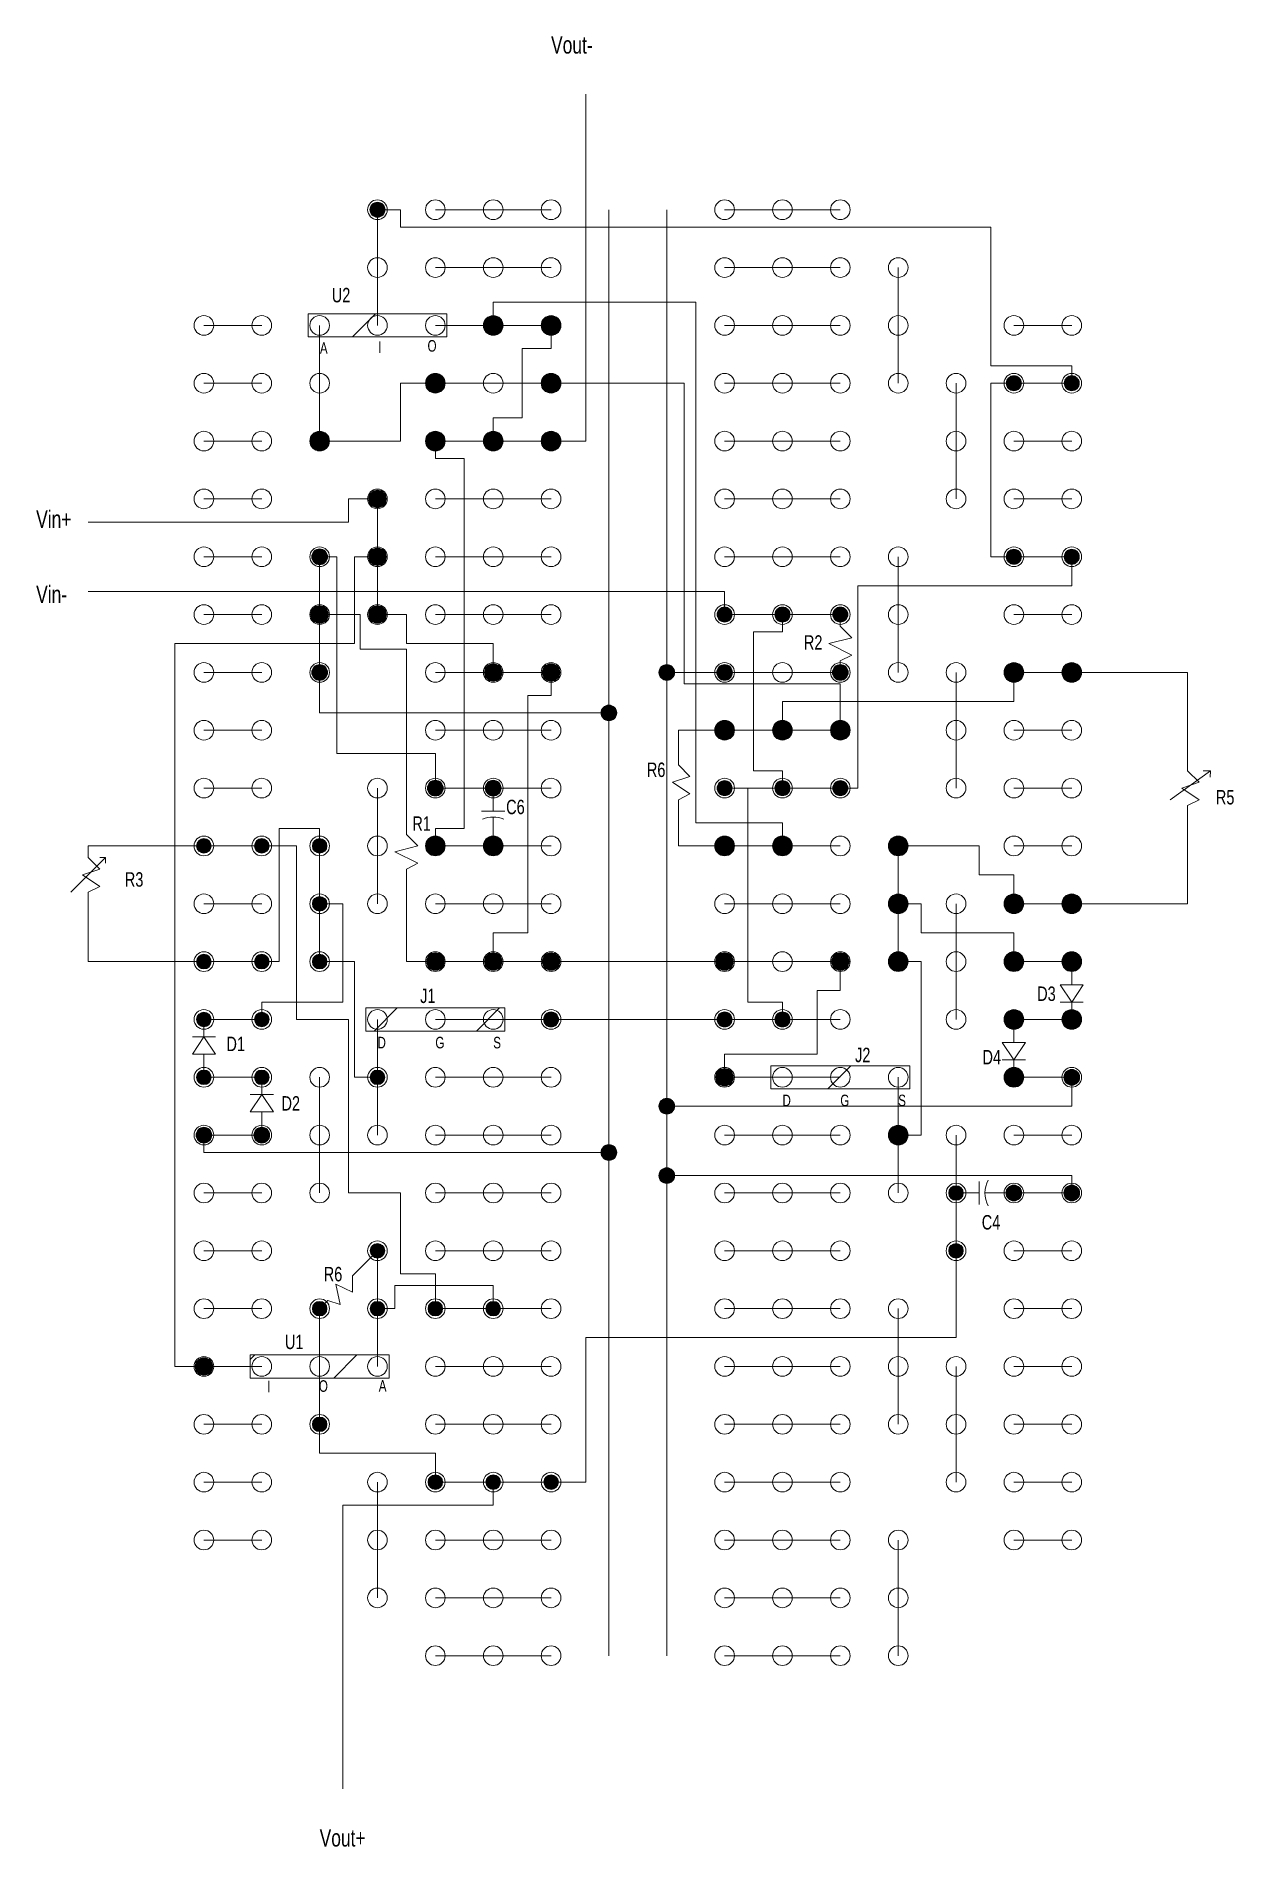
# Model space of a CAD drawing. Header units: inches. Extents: x -0.79 to 1.28, y -3.03 to 0.1.
import ezdxf

# ---------------------------------------------------------------- set-up
doc = ezdxf.new("R2010")
doc.units = ezdxf.units.IN
doc.layers.get('0').update_dxf_attribs({"linetype": 'CONTINUOUS', "lineweight": 0})
for name, color, linetype, lineweight in [('Ground', 8, 'CONTINUOUS', 13), ('PC Board', 9, 'CONTINUOUS', 0), ('V+', 5, 'CONTINUOUS', 13), ('V+ in (unregulated)', 1, 'CONTINUOUS', 0), ('V-', 3, 'CONTINUOUS', 0), ('V- in (unregulated)', 1, 'CONTINUOUS', 13)]:
    doc.layers.add(name, color=color, linetype=linetype, lineweight=lineweight)
doc.styles.get("Standard").update_dxf_attribs({"font": 'txt', "width": 0.75})
pattern_1 = [(45, (0, 0), (-0.08839, 0.08839), [])]

# ---------------------------------------------------------------- blocks, each defined once
blk = doc.blocks.new('PC Board')
for p, q in [((0, 0), (0, -0.2)), ((0.1, 0), (0.3, 0)), ((0.4, 0), (0.4, -2.5)), ((0.5, 0), (0.5, -2.5)), ((0.6, 0), (0.8, 0)), ((0.1, -0.1), (0.3, -0.1)), ((0.6, -0.1), (0.8, -0.1)), ((0.9, -0.1), (0.9, -0.3)), ((-0.3, -0.2), (-0.2, -0.2)), ((-0.1, -0.2), (-0.1, -0.4)), ((0.1, -0.2), (0.3, -0.2)), ((0.6, -0.2), (0.8, -0.2)), ((1.1, -0.2), (1.2, -0.2)), ((-0.3, -0.3), (-0.2, -0.3)), ((0.1, -0.3), (0.3, -0.3)), ((0.6, -0.3), (0.8, -0.3)), ((1, -0.3), (1, -0.5)), ((1.1, -0.3), (1.2, -0.3)), ((-0.3, -0.4), (-0.2, -0.4)), ((0.1, -0.4), (0.3, -0.4)), ((0.6, -0.4), (0.8, -0.4)), ((1.1, -0.4), (1.2, -0.4)), ((-0.3, -0.5), (-0.2, -0.5)), ((0, -0.5), (0, -0.7)), ((0.1, -0.5), (0.3, -0.5)), ((0.6, -0.5), (0.8, -0.5)), ((1.1, -0.5), (1.2, -0.5)), ((-0.3, -0.6), (-0.2, -0.6)), ((-0.1, -0.6), (-0.1, -0.8)), ((0.1, -0.6), (0.3, -0.6)), ((0.6, -0.6), (0.8, -0.6)), ((0.9, -0.6), (0.9, -0.8)), ((1.1, -0.6), (1.2, -0.6)), ((-0.3, -0.7), (-0.2, -0.7)), ((0.1, -0.7), (0.3, -0.7)), ((0.6, -0.7), (0.8, -0.7)), ((1.1, -0.7), (1.2, -0.7)), ((-0.3, -0.8), (-0.2, -0.8)), ((0.1, -0.8), (0.3, -0.8)), ((0.6, -0.8), (0.8, -0.8)), ((1, -0.8), (1, -1)), ((1.1, -0.8), (1.2, -0.8)), ((-0.3, -0.9), (-0.2, -0.9)), ((0.1, -0.9), (0.3, -0.9)), ((0.6, -0.9), (0.8, -0.9)), ((1.1, -0.9), (1.2, -0.9)), ((-0.3, -1), (-0.2, -1)), ((0, -1), (0, -1.2)), ((0.1, -1), (0.3, -1)), ((0.6, -1), (0.8, -1)), ((1.1, -1), (1.2, -1)), ((-0.3, -1.1), (-0.2, -1.1)), ((-0.1, -1.1), (-0.1, -1.3)), ((0.1, -1.1), (0.3, -1.1)), ((0.6, -1.1), (0.8, -1.1)), ((0.9, -1.1), (0.9, -1.3)), ((1.1, -1.1), (1.2, -1.1)), ((-0.3, -1.2), (-0.2, -1.2)), ((0.1, -1.2), (0.3, -1.2)), ((0.6, -1.2), (0.8, -1.2)), ((1, -1.2), (1, -1.4)), ((1.1, -1.2), (1.2, -1.2)), ((-0.3, -1.3), (-0.2, -1.3)), ((0.1, -1.3), (0.3, -1.3)), ((0.6, -1.3), (0.8, -1.3)), ((1.1, -1.3), (1.2, -1.3)), ((-0.3, -1.4), (-0.2, -1.4)), ((0, -1.4), (0, -1.6)), ((0.1, -1.4), (0.3, -1.4)), ((0.6, -1.4), (0.8, -1.4)), ((1.1, -1.4), (1.2, -1.4)), ((-0.3, -1.5), (-0.2, -1.5)), ((-0.1, -1.5), (-0.1, -1.7)), ((0.1, -1.5), (0.3, -1.5)), ((0.6, -1.5), (0.8, -1.5)), ((0.9, -1.5), (0.9, -1.7)), ((1.1, -1.5), (1.2, -1.5)), ((-0.3, -1.6), (-0.2, -1.6)), ((0.1, -1.6), (0.3, -1.6)), ((0.6, -1.6), (0.8, -1.6)), ((1, -1.6), (1, -1.8)), ((1.1, -1.6), (1.2, -1.6)), ((-0.3, -1.7), (-0.2, -1.7)), ((0.1, -1.7), (0.3, -1.7)), ((0.6, -1.7), (0.8, -1.7)), ((1.1, -1.7), (1.2, -1.7)), ((-0.3, -1.8), (-0.2, -1.8)), ((0, -1.8), (0, -2)), ((0.1, -1.8), (0.3, -1.8)), ((0.6, -1.8), (0.8, -1.8)), ((1.1, -1.8), (1.2, -1.8)), ((-0.3, -1.9), (-0.2, -1.9)), ((-0.1, -1.9), (-0.1, -2.1)), ((0.1, -1.9), (0.3, -1.9)), ((0.6, -1.9), (0.8, -1.9)), ((0.9, -1.9), (0.9, -2.1)), ((1.1, -1.9), (1.2, -1.9)), ((-0.3, -2), (-0.2, -2)), ((0.1, -2), (0.3, -2)), ((0.6, -2), (0.8, -2)), ((1, -2), (1, -2.2)), ((1.1, -2), (1.2, -2)), ((-0.3, -2.1), (-0.2, -2.1)), ((0.1, -2.1), (0.3, -2.1)), ((0.6, -2.1), (0.8, -2.1)), ((1.1, -2.1), (1.2, -2.1)), ((-0.3, -2.2), (-0.2, -2.2)), ((0, -2.2), (0, -2.4)), ((0.1, -2.2), (0.3, -2.2)), ((0.6, -2.2), (0.8, -2.2)), ((1.1, -2.2), (1.2, -2.2)), ((-0.3, -2.3), (-0.2, -2.3)), ((0.1, -2.3), (0.3, -2.3)), ((0.6, -2.3), (0.8, -2.3)), ((0.9, -2.3), (0.9, -2.5)), ((1.1, -2.3), (1.2, -2.3)), ((0.1, -2.4), (0.3, -2.4)), ((0.6, -2.4), (0.8, -2.4)), ((0.1, -2.5), (0.3, -2.5)), ((0.6, -2.5), (0.8, -2.5))]:
    blk.add_line(p, q)
for centre in [(0, 0), (0.1, 0), (0.1, 0), (0.1, 0), (0.2, 0), (0.2, 0), (0.2, 0), (0.3, 0), (0.3, 0), (0.3, 0), (0.6, 0), (0.6, 0), (0.6, 0), (0.7, 0), (0.7, 0), (0.7, 0), (0.8, 0), (0.8, 0), (0.8, 0), (0, -0.1), (0.1, -0.1), (0.2, -0.1), (0.3, -0.1), (0.6, -0.1), (0.7, -0.1), (0.8, -0.1), (0.9, -0.1), (-0.3, -0.2), (-0.2, -0.2), (-0.1, -0.2), (0, -0.2), (0.1, -0.2), (0.2, -0.2), (0.3, -0.2), (0.6, -0.2), (0.7, -0.2), (0.8, -0.2), (0.9, -0.2), (1.1, -0.2), (1.2, -0.2), (-0.3, -0.3), (-0.2, -0.3), (-0.1, -0.3), (0.1, -0.3), (0.1, -0.3), (0.1, -0.3), (0.2, -0.3), (0.2, -0.3), (0.2, -0.3), (0.3, -0.3), (0.3, -0.3), (0.3, -0.3), (0.6, -0.3), (0.6, -0.3), (0.6, -0.3), (0.7, -0.3), (0.7, -0.3), (0.7, -0.3), (0.8, -0.3), (0.8, -0.3), (0.8, -0.3), (0.9, -0.3), (1, -0.3), (1.1, -0.3), (1.2, -0.3), (-0.3, -0.4), (-0.2, -0.4), (-0.1, -0.4), (0.1, -0.4), (0.2, -0.4), (0.3, -0.4), (0.6, -0.4), (0.7, -0.4), (0.8, -0.4), (1, -0.4), (1.1, -0.4), (1.2, -0.4), (-0.3, -0.5), (-0.2, -0.5), (0, -0.5), (0.1, -0.5), (0.2, -0.5), (0.3, -0.5), (0.6, -0.5), (0.7, -0.5), (0.8, -0.5), (1, -0.5), (1.1, -0.5), (1.2, -0.5), (-0.3, -0.6), (-0.2, -0.6), (-0.1, -0.6), (0, -0.6), (0.1, -0.6), (0.1, -0.6), (0.1, -0.6), (0.2, -0.6), (0.2, -0.6), (0.2, -0.6), (0.3, -0.6), (0.3, -0.6), (0.3, -0.6), (0.6, -0.6), (0.6, -0.6), (0.6, -0.6), (0.7, -0.6), (0.7, -0.6), (0.7, -0.6), (0.8, -0.6), (0.8, -0.6), (0.8, -0.6), (0.9, -0.6), (1.1, -0.6), (1.2, -0.6), (-0.3, -0.7), (-0.2, -0.7), (-0.1, -0.7), (0, -0.7), (0.1, -0.7), (0.2, -0.7), (0.3, -0.7), (0.6, -0.7), (0.7, -0.7), (0.8, -0.7), (0.9, -0.7), (1.1, -0.7), (1.2, -0.7), (-0.3, -0.8), (-0.2, -0.8), (-0.1, -0.8), (0.1, -0.8), (0.2, -0.8), (0.3, -0.8), (0.6, -0.8), (0.7, -0.8), (0.8, -0.8), (0.9, -0.8), (1, -0.8), (1.1, -0.8), (1.2, -0.8), (-0.3, -0.9), (-0.2, -0.9), (0.1, -0.9), (0.1, -0.9), (0.1, -0.9), (0.2, -0.9), (0.2, -0.9), (0.2, -0.9), (0.3, -0.9), (0.3, -0.9), (0.3, -0.9), (0.6, -0.9), (0.6, -0.9), (0.6, -0.9), (0.7, -0.9), (0.7, -0.9), (0.7, -0.9), (0.8, -0.9), (0.8, -0.9), (0.8, -0.9), (1, -0.9), (1.1, -0.9), (1.2, -0.9), (-0.3, -1), (-0.2, -1), (0, -1), (0.1, -1), (0.2, -1), (0.3, -1), (0.6, -1), (0.7, -1), (0.8, -1), (1, -1), (1.1, -1), (1.2, -1), (-0.3, -1.1), (-0.2, -1.1), (-0.1, -1.1), (0, -1.1), (0.1, -1.1), (0.2, -1.1), (0.3, -1.1), (0.6, -1.1), (0.7, -1.1), (0.8, -1.1), (0.9, -1.1), (1.1, -1.1), (1.2, -1.1), (-0.3, -1.2), (-0.2, -1.2), (-0.1, -1.2), (0, -1.2), (0.1, -1.2), (0.1, -1.2), (0.1, -1.2), (0.2, -1.2), (0.2, -1.2), (0.2, -1.2), (0.3, -1.2), (0.3, -1.2), (0.3, -1.2), (0.6, -1.2), (0.6, -1.2), (0.6, -1.2), (0.7, -1.2), (0.7, -1.2), (0.7, -1.2), (0.8, -1.2), (0.8, -1.2), (0.8, -1.2), (0.9, -1.2), (1, -1.2), (1.1, -1.2), (1.2, -1.2), (-0.3, -1.3), (-0.2, -1.3), (-0.1, -1.3), (0.1, -1.3), (0.2, -1.3), (0.3, -1.3), (0.6, -1.3), (0.7, -1.3), (0.8, -1.3), (0.9, -1.3), (1, -1.3), (1.1, -1.3), (1.2, -1.3), (-0.3, -1.4), (-0.2, -1.4), (0, -1.4), (0.1, -1.4), (0.2, -1.4), (0.3, -1.4), (0.6, -1.4), (0.7, -1.4), (0.8, -1.4), (1, -1.4), (1.1, -1.4), (1.2, -1.4), (-0.3, -1.5), (-0.2, -1.5), (-0.1, -1.5), (0, -1.5), (0.1, -1.5), (0.1, -1.5), (0.1, -1.5), (0.2, -1.5), (0.2, -1.5), (0.2, -1.5), (0.3, -1.5), (0.3, -1.5), (0.3, -1.5), (0.6, -1.5), (0.6, -1.5), (0.6, -1.5), (0.7, -1.5), (0.7, -1.5), (0.7, -1.5), (0.8, -1.5), (0.8, -1.5), (0.8, -1.5), (0.9, -1.5), (1.1, -1.5), (1.2, -1.5), (-0.3, -1.6), (-0.2, -1.6), (-0.1, -1.6), (0, -1.6), (0.1, -1.6), (0.2, -1.6), (0.3, -1.6), (0.6, -1.6), (0.7, -1.6), (0.8, -1.6), (0.9, -1.6), (1, -1.6), (1.1, -1.6), (1.2, -1.6), (-0.3, -1.7), (-0.2, -1.7), (-0.1, -1.7), (0.1, -1.7), (0.2, -1.7), (0.3, -1.7), (0.6, -1.7), (0.7, -1.7), (0.8, -1.7), (0.9, -1.7), (1, -1.7), (1.1, -1.7), (1.2, -1.7), (-0.3, -1.8), (-0.2, -1.8), (0, -1.8), (0.1, -1.8), (0.1, -1.8), (0.1, -1.8), (0.2, -1.8), (0.2, -1.8), (0.2, -1.8), (0.3, -1.8), (0.3, -1.8), (0.3, -1.8), (0.6, -1.8), (0.6, -1.8), (0.6, -1.8), (0.7, -1.8), (0.7, -1.8), (0.7, -1.8), (0.8, -1.8), (0.8, -1.8), (0.8, -1.8), (1, -1.8), (1.1, -1.8), (1.2, -1.8), (-0.3, -1.9), (-0.2, -1.9), (-0.1, -1.9), (0, -1.9), (0.1, -1.9), (0.2, -1.9), (0.3, -1.9), (0.6, -1.9), (0.7, -1.9), (0.8, -1.9), (0.9, -1.9), (1.1, -1.9), (1.2, -1.9), (-0.3, -2), (-0.2, -2), (-0.1, -2), (0, -2), (0.1, -2), (0.2, -2), (0.3, -2), (0.6, -2), (0.7, -2), (0.8, -2), (0.9, -2), (1, -2), (1.1, -2), (1.2, -2), (-0.3, -2.1), (-0.2, -2.1), (-0.1, -2.1), (0.1, -2.1), (0.1, -2.1), (0.1, -2.1), (0.2, -2.1), (0.2, -2.1), (0.2, -2.1), (0.3, -2.1), (0.3, -2.1), (0.3, -2.1), (0.6, -2.1), (0.6, -2.1), (0.6, -2.1), (0.7, -2.1), (0.7, -2.1), (0.7, -2.1), (0.8, -2.1), (0.8, -2.1), (0.8, -2.1), (0.9, -2.1), (1, -2.1), (1.1, -2.1), (1.2, -2.1), (-0.3, -2.2), (-0.2, -2.2), (0, -2.2), (0.1, -2.2), (0.2, -2.2), (0.3, -2.2), (0.6, -2.2), (0.7, -2.2), (0.8, -2.2), (1, -2.2), (1.1, -2.2), (1.2, -2.2), (-0.3, -2.3), (-0.2, -2.3), (0, -2.3), (0.1, -2.3), (0.2, -2.3), (0.3, -2.3), (0.6, -2.3), (0.7, -2.3), (0.8, -2.3), (0.9, -2.3), (1.1, -2.3), (1.2, -2.3), (0, -2.4), (0.1, -2.4), (0.2, -2.4), (0.3, -2.4), (0.6, -2.4), (0.7, -2.4), (0.8, -2.4), (0.9, -2.4), (0.1, -2.5), (0.2, -2.5), (0.3, -2.5), (0.6, -2.5), (0.7, -2.5), (0.8, -2.5), (0.9, -2.5)]:
    blk.add_circle(centre, 0.017)
blk = doc.blocks.new('SolderV-')
at = {"layer": 'V-'}
h = blk.add_hatch(color=256, dxfattribs=at)
edge = h.paths.add_edge_path()
edge.add_arc((0, 0), 0.0161, 0, 360)
blk.add_circle((0, 0), 0.0161, dxfattribs=at)
blk = doc.blocks.new('DiodeV-')
at = {"layer": 'V-'}
for p, q in [((0, 0), (0, -0.03)), ((0, -0.03), (-0.02, -0.06)), ((-0.02, -0.03), (0.02, -0.03)), ((0.02, -0.06), (0, -0.03)), ((-0.02, -0.06), (0.02, -0.06)), ((0, -0.06), (0, -0.1))]:
    blk.add_line(p, q, dxfattribs=at)
blk = doc.blocks.new('SolderGnd')
at = {"layer": 'Ground'}
h = blk.add_hatch(color=256, dxfattribs=at)
edge = h.paths.add_edge_path()
edge.add_arc((0, 0), 0.0136, 0, 360)
blk.add_circle((0, 0), 0.0136, dxfattribs=at)
blk = doc.blocks.new('ElectrolyticCapV+')
at = {"layer": 'V+'}
for p, q in [((0, 0), (0, -0.04)), ((-0.02, -0.04), (0.02, -0.04)), ((0, -0.05), (0, -0.1))]:
    blk.add_line(p, q, dxfattribs=at)
blk.add_arc((0, -0.1), 0.05, 63.4349, 116.5651, dxfattribs=at)
blk = doc.blocks.new('SolderV+')
at = {"layer": 'V+'}
h = blk.add_hatch(color=256, dxfattribs=at)
edge = h.paths.add_edge_path()
edge.add_arc((0, 0), 0.0126, 0, 360)
blk.add_circle((0, 0), 0.0126, dxfattribs=at)
blk = doc.blocks.new('ResistorV+')
at = {"layer": 'V+'}
for p, q in [((0, 0), (0, -0.02)), ((0, -0.02), (0.02, -0.04)), ((0.02, -0.04), (-0.01, -0.05)), ((-0.01, -0.05), (0.02, -0.07)), ((0.02, -0.07), (0, -0.08)), ((0, -0.08), (0, -0.1))]:
    blk.add_line(p, q, dxfattribs=at)
blk = doc.blocks.new('DiodeV+')
at = {"layer": 'V+'}
for p, q in [((0, 0), (0, -0.03)), ((-0.02, -0.03), (0.02, -0.03)), ((0, -0.03), (-0.02, -0.06)), ((0.02, -0.06), (0, -0.03)), ((-0.02, -0.06), (0.02, -0.06)), ((0, -0.06), (0, -0.1))]:
    blk.add_line(p, q, dxfattribs=at)
blk = doc.blocks.new('SolderV+in')
at = {"layer": 'V+ in (unregulated)'}
h = blk.add_hatch(color=256, dxfattribs=at)
edge = h.paths.add_edge_path()
edge.add_arc((0, 0), 0.015, 0, 360)
blk.add_circle((0, 0), 0.015, dxfattribs=at)
blk = doc.blocks.new('SolderV-in')
at = {"layer": 'V- in (unregulated)'}
h = blk.add_hatch(color=256, dxfattribs=at)
edge = h.paths.add_edge_path()
edge.add_arc((0, 0), 0.013, 0, 360)
blk.add_circle((0, 0), 0.013, dxfattribs=at)
blk = doc.blocks.new('ElectrolyticCapV-')
at = {"layer": 'V-'}
for p, q in [((0, 0), (0, -0.04)), ((0, -0.04), (-0.02, -0.04)), ((-0.02, -0.04), (0.02, -0.04)), ((0, -0.05), (0, -0.1))]:
    blk.add_line(p, q, dxfattribs=at)
blk.add_arc((0, -0.1), 0.05, 68.1986, 111.8014, dxfattribs=at)
blk = doc.blocks.new('RegulatorIOA_V+')
at = {"layer": 'V+'}
h = blk.add_hatch(dxfattribs=at)
h.set_pattern_fill('kerpele', color=256, scale=0.002, style=0)
h.set_pattern_definition(pattern_1)
h.paths.add_polyline_path([(0, 0), (0.24, 0), (0.24, -0.04), (0, -0.04)])
for p, q in [((0, 0), (0.24, 0)), ((0, -0.04), (0, 0)), ((0.24, 0), (0.24, -0.04)), ((0.24, -0.04), (0, -0.04))]:
    blk.add_line(p, q, dxfattribs=at)
at = {"layer": 'V+', "char_height": 0.02, "width": 100, "attachment_point": 1}
for s, insert in [('I', (0.0292, -0.0448)), ('O', (0.1187, -0.0438)), ('A', (0.2222, -0.0434))]:
    blk.add_mtext(s, dxfattribs=dict(at, insert=insert))
blk = doc.blocks.new('RegulatorAIO_V-')
at = {"layer": 'V-'}
h = blk.add_hatch(dxfattribs=at)
h.set_pattern_fill('kerpele', color=256, scale=0.002, style=0)
h.set_pattern_definition(pattern_1)
h.paths.add_polyline_path([(0, 0), (0.24, 0), (0.24, -0.04), (0, -0.04)])
for p, q in [((0, 0), (0.24, 0)), ((0, -0.04), (0, 0)), ((0.24, 0), (0.24, -0.04)), ((0.24, -0.04), (0, -0.04))]:
    blk.add_line(p, q, dxfattribs=at)
at = {"layer": 'V-', "char_height": 0.02, "width": 100, "attachment_point": 1}
for s, insert in [('A', (0.0205, -0.0491)), ('I', (0.1211, -0.0476)), ('O', (0.2065, -0.0454))]:
    blk.add_mtext(s, dxfattribs=dict(at, insert=insert))
blk = doc.blocks.new('ResistorV-in')
at = {"layer": 'V- in (unregulated)'}
for p, q in [((0, 0), (0, -0.02)), ((0, -0.02), (0.02, -0.04)), ((0.02, -0.04), (-0.02, -0.05)), ((-0.02, -0.05), (0.02, -0.07)), ((0.02, -0.07), (0, -0.08)), ((0, -0.08), (0, -0.1))]:
    blk.add_line(p, q, dxfattribs=at)
blk = doc.blocks.new('ResistorV-')
at = {"layer": 'V-'}
for p, q in [((0, 0), (0, -0.02)), ((0, -0.02), (0.02, -0.04)), ((0.02, -0.04), (-0.01, -0.05)), ((-0.01, -0.05), (0.02, -0.07)), ((0.02, -0.07), (0, -0.08)), ((0, -0.08), (0, -0.1))]:
    blk.add_line(p, q, dxfattribs=at)
blk = doc.blocks.new('ResistorV+in')
at = {"layer": 'V+ in (unregulated)'}
for p, q in [((0, 0), (0, -0.02)), ((0, -0.02), (0.02, -0.04)), ((0.02, -0.04), (-0.02, -0.05)), ((-0.02, -0.05), (0.02, -0.07)), ((0.02, -0.07), (0, -0.08)), ((0, -0.08), (0, -0.1))]:
    blk.add_line(p, q, dxfattribs=at)
blk = doc.blocks.new('JFET_DGS_V-')
at = {"layer": 'V-'}
h = blk.add_hatch(dxfattribs=at)
h.set_pattern_fill('kerpele', color=256, scale=0.002, style=0)
h.set_pattern_definition(pattern_1)
h.paths.add_polyline_path([(0, 0), (0.24, 0), (0.24, -0.04), (0, -0.04)])
for p, q in [((0, 0), (0.24, 0)), ((0, -0.04), (0, 0)), ((0.24, 0), (0.24, -0.04)), ((0.24, -0.04), (0, -0.04))]:
    blk.add_line(p, q, dxfattribs=at)
at = {"layer": 'V-', "char_height": 0.02, "width": 100, "attachment_point": 1}
for s, insert in [('D', (0.02, -0.05)), ('G', (0.12, -0.05)), ('S', (0.22, -0.05))]:
    blk.add_mtext(s, dxfattribs=dict(at, insert=insert))
blk = doc.blocks.new('JFET_DGS_V+')
at = {"layer": 'V+'}
h = blk.add_hatch(dxfattribs=at)
h.set_pattern_fill('kerpele', color=256, scale=0.002, style=0)
h.set_pattern_definition(pattern_1)
h.paths.add_polyline_path([(0, 0), (0.24, 0), (0.24, -0.04), (0, -0.04)])
for p, q in [((0, 0), (0.24, 0)), ((0, -0.04), (0, 0)), ((0.24, 0), (0.24, -0.04)), ((0.24, -0.04), (0, -0.04))]:
    blk.add_line(p, q, dxfattribs=at)
at = {"layer": 'V+', "char_height": 0.02, "width": 100, "attachment_point": 1}
for s, insert in [('D', (0.02, -0.05)), ('G', (0.12, -0.05)), ('S', (0.22, -0.05))]:
    blk.add_mtext(s, dxfattribs=dict(at, insert=insert))

msp = doc.modelspace()

# ---------------------------------------------------------------- linework, layer by layer
at = {"layer": 'Ground'}
for p, q in [((-0.3, -0.8), (-0.27, -0.8)), ((-0.27, -0.8), (-0.27, -1.14)), ((-0.3, -1), (-0.3, -1.07)), ((0.4, -1), (0.3, -1)), ((-0.3, -1.07), (0.2, -1.07)), ((-0.27, -1.14), (-0.1, -1.14)), ((-0.1, -1.14), (-0.1, -1.2)), ((1, -1.7), (1, -1.75)), ((1, -1.75), (0.3, -1.75)), ((-0.5, -1.8), (-0.5, -1.83)), ((-0.5, -1.83), (0.2, -1.83)), ((1, -1.87), (0.3, -1.87)), ((1, -1.9), (1, -1.87))]:
    msp.add_line(p, q, dxfattribs=at)
at = {"layer": 'V+'}
for p, q in [((-0.3, -1.27), (-0.37, -1.27)), ((-0.37, -1.27), (-0.37, -1.5)), ((-0.3, -1.3), (-0.3, -1.27)), ((-0.5, -1.3), (-0.7, -1.3)), ((-0.34, -1.3), (-0.4, -1.3)), ((-0.34, -1.6), (-0.34, -1.3)), ((-0.73, -1.38), (-0.67, -1.32)), ((-0.67, -1.32), (-0.68, -1.32)), ((-0.67, -1.32), (-0.67, -1.33)), ((-0.67, -1.33), (-0.67, -1.32)), ((-0.7, -1.5), (-0.7, -1.4)), ((-0.3, -1.4), (-0.26, -1.4)), ((-0.26, -1.4), (-0.26, -1.57)), ((-0.5, -1.5), (-0.7, -1.5)), ((-0.37, -1.5), (-0.4, -1.5)), ((-0.3, -1.5), (-0.24, -1.5)), ((-0.24, -1.5), (-0.24, -1.7)), ((-0.26, -1.57), (-0.4, -1.57)), ((-0.4, -1.57), (-0.4, -1.6)), ((-0.25, -1.6), (-0.34, -1.6)), ((-0.25, -1.9), (-0.25, -1.6)), ((-0.24, -1.7), (-0.2, -1.7)), ((-0.16, -1.9), (-0.25, -1.9)), ((-0.16, -2.04), (-0.16, -1.9)), ((-0.2293, -2.0293), (-0.2, -2)), ((0.8, -2), (0.8, -2.15)), ((-0.17, -2.1), (-0.17, -2.06)), ((-0.17, -2.06), (0, -2.06)), ((-0.1, -2.04), (-0.16, -2.04)), ((-0.1, -2.1), (-0.1, -2.04)), ((0, -2.06), (0, -2.1)), ((-0.2, -2.1), (-0.17, -2.1)), ((0.8, -2.15), (0.16, -2.15)), ((0.16, -2.15), (0.16, -2.4)), ((-0.3, -2.31), (-0.3, -2.3)), ((-0.3, -2.35), (-0.3, -2.31)), ((-0.1, -2.35), (-0.3, -2.35)), ((-0.1, -2.4), (-0.1, -2.35)), ((0, -2.4), (0, -2.44)), ((0.16, -2.4), (0.1, -2.4)), ((0, -2.44), (-0.26, -2.44)), ((-0.26, -2.44), (-0.26, -2.93))]:
    msp.add_line(p, q, dxfattribs=at)
at = {"layer": 'V+ in (unregulated)'}
for p, q in [((-0.2, -0.7), (-0.25, -0.7)), ((-0.25, -0.7), (-0.25, -0.74)), ((-0.25, -0.74), (-0.7, -0.74)), ((-0.24, -0.95), (-0.24, -0.8)), ((-0.24, -0.8), (-0.2, -0.8)), ((-0.23, -0.9), (-0.3, -0.9)), ((-0.23, -0.96), (-0.23, -0.9)), ((-0.2, -0.9), (-0.15, -0.9)), ((-0.15, -0.9), (-0.15, -0.95)), ((-0.55, -2.2), (-0.55, -0.95)), ((-0.55, -0.95), (-0.24, -0.95)), ((-0.15, -0.96), (-0.23, -0.96)), ((-0.15, -0.95), (0, -0.95)), ((-0.15, -1.26), (-0.15, -0.96)), ((0, -0.95), (0, -1)), ((0.1, -1), (0.1, -1.04)), ((0.1, -1.04), (0.06, -1.04)), ((0.06, -1.04), (0.06, -1.45)), ((-0.15, -1.36), (-0.15, -1.5)), ((0.06, -1.45), (0, -1.45)), ((0, -1.45), (0, -1.5)), ((-0.15, -1.5), (-0.1, -1.5)), ((0.1, -1.5), (0.4, -1.5)), ((0.6, -1.55), (0.6, -1.5)), ((0.56, -1.66), (0.56, -1.55)), ((0.56, -1.55), (0.6, -1.55)), ((0.4, -1.7), (0.4, -1.66)), ((0.4, -1.66), (0.56, -1.66)), ((-0.5, -2.2), (-0.55, -2.2))]:
    msp.add_line(p, q, dxfattribs=at)
at = {"layer": 'V-'}
for p, q in [((0.16, -0.6), (0.16, 0)), ((0.35, -0.36), (0, -0.36)), ((0, -0.36), (0, -0.4)), ((0.35, -0.36), (0.35, -1.26)), ((0.1, -0.4), (0.1, -0.44)), ((0.1, -0.44), (0.05, -0.44)), ((0.05, -0.44), (0.05, -0.56)), ((-0.16, -0.6), (-0.16, -0.5)), ((-0.16, -0.5), (-0.1, -0.5)), ((0.1, -0.5), (0.33, -0.5)), ((0.33, -0.5), (0.33, -1.02)), ((0.05, -0.56), (0, -0.56)), ((0, -0.56), (0, -0.6)), ((-0.3, -0.6), (-0.16, -0.6)), ((-0.1, -0.63), (-0.1, -0.6)), ((0.1, -0.6), (0.16, -0.6)), ((-0.05, -0.63), (-0.1, -0.63)), ((-0.05, -1.27), (-0.05, -0.63)), ((0.9, -1), (0.9, -1.05)), ((1, -1), (1.16, -1)), ((1.16, -1), (1.2, -1)), ((1.2, -1), (1.2, -1.15)), ((0.33, -1.02), (0.6, -1.02)), ((0.6, -1.02), (0.6, -1.1)), ((0.9, -1.05), (0.5, -1.05)), ((0.5, -1.05), (0.5, -1.1)), ((0.32, -1.14), (0.32, -1.1)), ((0.32, -1.1), (0.4, -1.1)), ((1.17, -1.22), (1.24, -1.17)), ((1.24, -1.17), (1.227, -1.17)), ((1.24, -1.17), (1.239, -1.181)), ((0.32, -1.24), (0.32, -1.3)), ((1.2, -1.25), (1.2, -1.4)), ((-0.1, -1.3), (-0.1, -1.27)), ((-0.1, -1.27), (-0.05, -1.27)), ((0.35, -1.26), (0.5, -1.26)), ((0.5, -1.26), (0.5, -1.3)), ((0.32, -1.3), (0.4, -1.3)), ((0.7, -1.3), (0.84, -1.3)), ((0.84, -1.3), (0.84, -1.35)), ((0.84, -1.35), (0.9, -1.35)), ((0.9, -1.35), (0.9, -1.4)), ((0.7, -1.4), (0.74, -1.4)), ((0.74, -1.4), (0.74, -1.45)), ((1, -1.4), (1.2, -1.4)), ((0.74, -1.45), (0.9, -1.45)), ((0.9, -1.45), (0.9, -1.5)), ((0.7, -1.5), (0.74, -1.5)), ((0.74, -1.5), (0.74, -1.8)), ((0.74, -1.8), (0.7, -1.8))]:
    msp.add_line(p, q, dxfattribs=at)
at = {"layer": 'V- in (unregulated)'}
for p, q in [((-0.16, -0.2), (-0.2, -0.2)), ((-0.16, -0.23), (-0.16, -0.2)), ((0.86, -0.23), (-0.16, -0.23)), ((0.86, -0.47), (0.86, -0.23)), ((1, -0.47), (0.86, -0.47)), ((0.86, -0.8), (0.86, -0.5)), ((0.86, -0.5), (0.9, -0.5)), ((1, -0.5), (1, -0.47)), ((0.9, -0.8), (0.86, -0.8)), ((1, -0.8), (1, -0.85)), ((0.4, -0.86), (-0.7, -0.86)), ((0.4, -0.9), (0.4, -0.86)), ((1, -0.85), (0.63, -0.85)), ((0.63, -0.85), (0.63, -1.2)), ((0.5, -0.9), (0.5, -0.93)), ((0.5, -0.93), (0.45, -0.93)), ((0.45, -0.93), (0.45, -1.17)), ((0.45, -1.17), (0.5, -1.17)), ((0.5, -1.17), (0.5, -1.2)), ((0.44, -1.2), (0.4, -1.2)), ((0.44, -1.57), (0.44, -1.2)), ((0.63, -1.2), (0.6, -1.2)), ((0.5, -1.57), (0.44, -1.57)), ((0.5, -1.6), (0.5, -1.57)), ((0.4, -1.6), (0.1, -1.6))]:
    msp.add_line(p, q, dxfattribs=at)

# ---------------------------------------------------------------- block references
at = {"layer": 'Ground'}
for name, p in [('SolderGnd', (-0.3, -0.8)), ('SolderGnd', (-0.3, -1)), ('SolderGnd', (0.3, -1)), ('SolderGnd', (0.4, -1)), ('SolderGnd', (0.6, -1)), ('SolderGnd', (0.2, -1.07)), ('SolderGnd', (-0.1, -1.2)), ('SolderGnd', (0, -1.2)), ('SolderGnd', (1, -1.7)), ('SolderGnd', (0.3, -1.75)), ('SolderGnd', (-0.5, -1.8)), ('SolderGnd', (-0.4, -1.8)), ('SolderGnd', (0.2, -1.83)), ('SolderGnd', (0.3, -1.87)), ('SolderV+', (0.8, -1.9)), ('SolderGnd', (0.9, -1.9)), ('SolderGnd', (1, -1.9))]:
    msp.add_blockref(name, p, dxfattribs=at)
at = {"layer": 'Ground', "rotation": 90}
msp.add_blockref('ElectrolyticCapV+', (0.8, -1.9), dxfattribs=at)
at = {"layer": 'PC Board'}
msp.add_blockref('PC Board', (-0.2, -0.2), dxfattribs=at)
at = {"layer": 'V+'}
for name, p in [('ResistorV+', (-0.7, -1.3)), ('SolderV+', (-0.5, -1.3)), ('SolderV+', (-0.4, -1.3)), ('SolderV+', (-0.3, -1.3)), ('SolderV+', (-0.3, -1.4)), ('SolderV+', (-0.5, -1.5)), ('SolderV+', (-0.4, -1.5)), ('SolderV+', (-0.3, -1.5)), ('SolderV+', (-0.5, -1.6)), ('SolderV+', (-0.4, -1.6)), ('JFET_DGS_V+', (-0.22, -1.58)), ('DiodeV+', (-0.5, -1.6)), ('SolderV+', (-0.5, -1.7)), ('SolderV+', (-0.4, -1.7)), ('SolderV+', (-0.2, -1.7)), ('DiodeV+', (-0.4, -1.7)), ('SolderV+', (-0.2, -2)), ('SolderV+', (0.8, -2)), ('SolderV+', (-0.3, -2.1)), ('SolderV+', (-0.2, -2.1)), ('SolderV+', (-0.1, -2.1)), ('SolderV+', (0, -2.1)), ('RegulatorIOA_V+', (-0.42, -2.18)), ('SolderV+', (-0.3, -2.3)), ('SolderV+', (-0.1, -2.4)), ('SolderV+', (0, -2.4)), ('SolderV+', (0.1, -2.4))]:
    msp.add_blockref(name, p, dxfattribs=at)
at = {"layer": 'V+', "rotation": 315}
msp.add_blockref('ResistorV+', (-0.2293, -2.0293), dxfattribs=at)
at = {"layer": 'V+ in (unregulated)'}
for name, p in [('SolderV+in', (-0.2, -0.7)), ('SolderV+in', (-0.2, -0.8)), ('SolderV+in', (-0.3, -0.9)), ('SolderV+in', (-0.2, -0.9)), ('SolderV+in', (0, -1)), ('SolderV+in', (0.1, -1)), ('ResistorV+in', (-0.15, -1.26)), ('SolderV+in', (-0.1, -1.5)), ('SolderV+in', (0, -1.5)), ('SolderV+in', (0.1, -1.5)), ('SolderV+in', (0.4, -1.5)), ('SolderV+in', (0.6, -1.5)), ('SolderV+in', (0.4, -1.7)), ('SolderV+in', (-0.5, -2.2))]:
    msp.add_blockref(name, p, dxfattribs=at)
at = {"layer": 'V-'}
for name, p in [('RegulatorAIO_V-', (-0.32, -0.38)), ('SolderV-', (0, -0.4)), ('SolderV-', (0.1, -0.4)), ('SolderV-', (-0.1, -0.5)), ('SolderV-', (0.1, -0.5)), ('SolderV-', (-0.3, -0.6)), ('SolderV-', (-0.1, -0.6)), ('SolderV-', (0, -0.6)), ('SolderV-', (0.1, -0.6)), ('SolderV-', (0.9, -1)), ('SolderV-', (1, -1)), ('SolderV-', (0.4, -1.1)), ('SolderV-', (0.5, -1.1)), ('SolderV-', (0.6, -1.1)), ('ResistorV-', (0.32, -1.14)), ('ResistorV-', (1.2, -1.15)), ('ElectrolyticCapV-', (0, -1.2)), ('SolderV-', (-0.1, -1.3)), ('SolderV-', (0, -1.3)), ('SolderV-', (0.4, -1.3)), ('SolderV-', (0.5, -1.3)), ('SolderV-', (0.7, -1.3)), ('SolderV-', (0.7, -1.4)), ('SolderV-', (0.9, -1.4)), ('SolderV-', (1, -1.4)), ('SolderV-', (0.7, -1.5)), ('SolderV-', (0.9, -1.5)), ('SolderV-', (1, -1.5)), ('SolderV-', (0.9, -1.6)), ('SolderV-', (1, -1.6)), ('JFET_DGS_V-', (0.48, -1.68)), ('SolderV-', (0.9, -1.7)), ('SolderV-', (0.7, -1.8))]:
    msp.add_blockref(name, p, dxfattribs=at)
at = {"layer": 'V-', "yscale": -1}
for p in [(1, -1.6), (0.9, -1.7)]:
    msp.add_blockref('DiodeV-', p, dxfattribs=at)
at = {"layer": 'V- in (unregulated)'}
for name, p in [('SolderV-in', (-0.2, -0.2)), ('SolderV-in', (0.9, -0.5)), ('SolderV-in', (1, -0.5)), ('SolderV-in', (0.9, -0.8)), ('SolderV-in', (1, -0.8)), ('SolderV-in', (0.4, -0.9)), ('SolderV-in', (0.5, -0.9)), ('ResistorV-in', (0.6, -0.9)), ('SolderV-in', (0.6, -0.9)), ('SolderV-in', (0.4, -1.2)), ('SolderV-in', (0.5, -1.2)), ('SolderV-in', (0.6, -1.2)), ('SolderV-in', (0.1, -1.6)), ('SolderV-in', (0.4, -1.6)), ('SolderV-in', (0.5, -1.6))]:
    msp.add_blockref(name, p, dxfattribs=at)

# ---------------------------------------------------------------- texts
at = {"layer": 'V+', "width": 100, "attachment_point": 1}
for s, insert, char_height in [('R3', (-0.6367, -1.3454), 0.025), ('J1', (-0.1262, -1.5466), 0.025), ('D1', (-0.4611, -1.6298), 0.025), ('D2', (-0.3659, -1.7326), 0.025), ('C4', (0.8444, -1.9382), 0.025), ('R6', (-0.2929, -2.0278), 0.025), ('U1', (-0.36, -2.1449), 0.025), ('Vout+', (-0.3, -3), 0.03)]:
    msp.add_mtext(s, dxfattribs=dict(at, insert=insert, char_height=char_height))
at = {"layer": 'V+ in (unregulated)', "width": 100, "attachment_point": 1}
for s, insert, char_height in [('Vin+', (-0.79, -0.72), 0.03), ('R1', (-0.1398, -1.2488), 0.025)]:
    msp.add_mtext(s, dxfattribs=dict(at, insert=insert, char_height=char_height))
at = {"layer": 'V-', "width": 100, "attachment_point": 1}
for s, insert, char_height in [('Vout-', (0.1, 0.1), 0.03), ('U2', (-0.279, -0.3351), 0.025), ('R6', (0.2656, -1.1558), 0.025), ('C6', (0.0224, -1.2201), 0.025), ('R5', (1.2491, -1.2033), 0.025), ('D3', (0.9402, -1.543), 0.025), ('J2', (0.6255, -1.6489), 0.025), ('D4', (0.8457, -1.6527), 0.025)]:
    msp.add_mtext(s, dxfattribs=dict(at, insert=insert, char_height=char_height))
at = {"layer": 'V- in (unregulated)', "width": 100, "attachment_point": 1}
for s, insert, char_height in [('Vin-', (-0.79, -0.85), 0.03), ('R2', (0.537, -0.9357), 0.025)]:
    msp.add_mtext(s, dxfattribs=dict(at, insert=insert, char_height=char_height))

doc.saveas('drawing.dxf')
